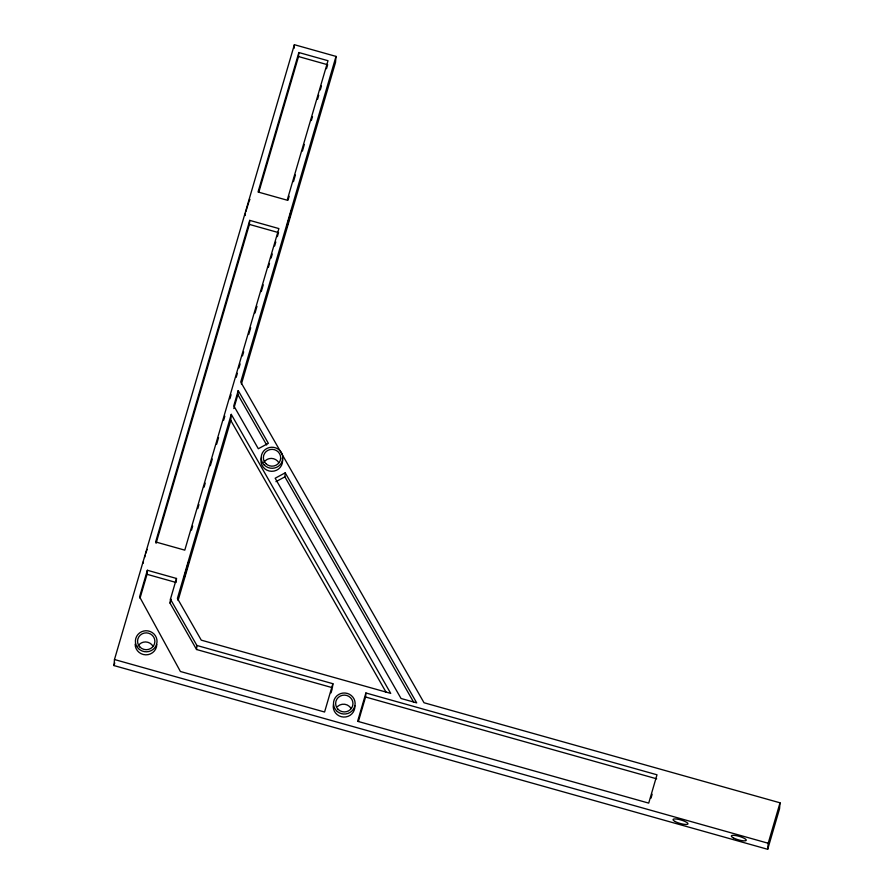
<?xml version="1.0" encoding="UTF-8"?>
<svg xmlns="http://www.w3.org/2000/svg" width="894" height="894" viewBox="0 0 894 894"><rect width="100%" height="100%" fill="white"/><g stroke="black" fill="none" stroke-linecap="round" stroke-linejoin="round"><path stroke-width="1.34" d="M336.021 56.4L240.743 382.017L424.024 702.751L780.026 802.812L779.523 808.846L767.689 849.3L113.974 665.572L114.477 659.526L294.383 44.7L336.021 56.4L335.507 62.446L241.414 384.04M140.023 598.198L147.018 574.306L147.354 570.271L176.498 578.463L176.274 581.156M332.523 687.732L196.557 649.513L170.095 603.204L170.441 599.181L176.498 578.463M196.557 649.513L196.903 645.479L170.441 599.181M178.085 600.466L230.764 420.426L231.267 414.38L390.712 693.386L201.262 640.149L177.414 598.421L231.267 414.38M156.081 543.306L249.392 224.416L249.728 220.382L278.883 228.573L184.79 550.145L155.634 541.954L249.728 220.382M233.815 408.558L237.893 394.634L238.229 390.6L268.368 443.335L258.321 448.732L233.781 405.798L238.229 390.6M294.081 48.321L294.383 44.7M258.869 192.042L298.518 56.557L298.853 52.522L327.997 60.714L287.186 200.2L258.042 191.998L298.853 52.522M413.576 702.058L284.884 476.86L285.22 472.825L275.173 478.234L401.037 698.482L416.682 702.874L285.22 472.825M332.635 686.38L332.87 683.698L196.903 645.479M358.405 721.469L365.557 697.007L365.903 692.984L657.001 774.796L648.709 803.114L357.611 721.302L365.903 692.984M767.689 849.3L768.192 843.254L780.026 802.812M249.616 200.2L249.705 199.161L245.816 211.789M245.414 213.498L245.235 215.51M143.029 563.376L143.442 561.678M144.549 557.532L145.163 555.364M113.974 665.572L114.756 662.89M147.354 570.271L139.587 596.834L180.409 671.495L324.578 712.015L332.87 683.698M170.095 603.204L171.235 599.326M191.506 530.064L192.679 526.041M197.775 508.619L198.949 504.607M204.044 487.185L205.229 483.162M210.325 465.752L212.28 459.047M216.594 444.307L218.561 437.613M223.656 420.191L224.83 416.168M229.926 398.758L231.099 394.735M236.195 377.313L237.379 373.301M238.944 367.937L240.117 363.914M242.475 355.879L243.649 351.856M248.744 334.434L250.7 327.74M255.013 313.001L256.98 306.307M261.294 291.567L263.249 284.862M268.345 267.44L269.519 263.428M271.094 258.064L272.268 254.041M274.626 246.006L275.799 241.983M277.363 236.631L278.537 232.608L249.392 224.416M288.013 200.234L289.175 196.255M293.456 181.638L295.4 175M302.396 151.086L304.34 144.448M311.336 120.534L312.498 116.555M317.549 99.279L318.722 95.3M320.276 89.981L321.438 86.003M326.489 68.726L327.662 64.748L298.518 56.557M331.026 692.872L332.155 689.017M651.011 798.13L652.139 794.274M145.767 553.341L147.13 549.374M275.955 481.665L284.884 476.86M147.018 574.306L176.163 582.497M365.557 697.007L656.665 778.819M114.477 659.526L768.192 843.254M237.893 394.634L266.658 444.966M230.764 420.426L386.063 692.191M138.034 645.993A8.661 8.415 4.8 0 1 153.019 646.284M337.519 706.517A8.661 8.415 4.8 0 1 351.107 708.517M263.831 462.466A8.661 8.415 4.8 0 1 278.827 462.757M282.258 458.253A10.829 10.527 4.8 0 1 271.608 471.306A10.829 10.527 4.8 0 1 261.361 457.851M354.84 705.712A10.829 10.527 4.8 0 1 343.542 717.055A10.829 10.527 4.8 0 1 333.406 704.628M156.785 644.507A10.829 10.527 4.8 0 1 145.8 654.833A10.829 10.527 4.8 0 1 135.15 644.093M184.387 576.373L184.309 577.423L188.969 560.75L184.387 576.373M286.773 226.495L286.683 227.534L291.343 210.861L286.773 226.495M733.382 837.879A7.789 1.788 16.3 0 0 745.998 840.595A7.789 1.788 16.3 0 0 737.002 835.789A7.789 1.788 16.3 0 0 733.382 837.879M675.093 821.497A7.789 1.788 16.3 0 0 687.698 824.212A7.789 1.788 16.3 0 0 678.714 819.407A7.789 1.788 16.3 0 0 675.093 821.497M140.012 647.122A8.661 8.415 4.8 0 0 154.55 643.624A8.661 8.415 4.8 0 0 144.113 633.108A8.661 8.415 4.8 0 0 140.012 647.122M338.1 709.355A8.661 8.415 4.8 0 0 352.638 705.858A8.661 8.415 4.8 0 0 342.201 695.342A8.661 8.415 4.8 0 0 338.1 709.355M265.809 463.595A8.661 8.415 4.8 0 0 280.347 460.097A8.661 8.415 4.8 0 0 269.91 449.581A8.661 8.415 4.8 0 0 265.809 463.595M337.329 711.523A10.829 10.527 4.8 0 0 354.963 705.433A10.829 10.527 4.8 0 0 340.648 693.599A10.829 10.527 4.8 0 0 337.329 711.523M138.458 648.575A10.829 10.527 4.8 0 0 156.629 644.205A10.829 10.527 4.8 0 0 143.576 631.063A10.829 10.527 4.8 0 0 138.458 648.575M264.255 465.059A10.829 10.527 4.8 0 0 282.437 460.689A10.829 10.527 4.8 0 0 269.385 447.536A10.829 10.527 4.8 0 0 264.255 465.059"/></g></svg>
